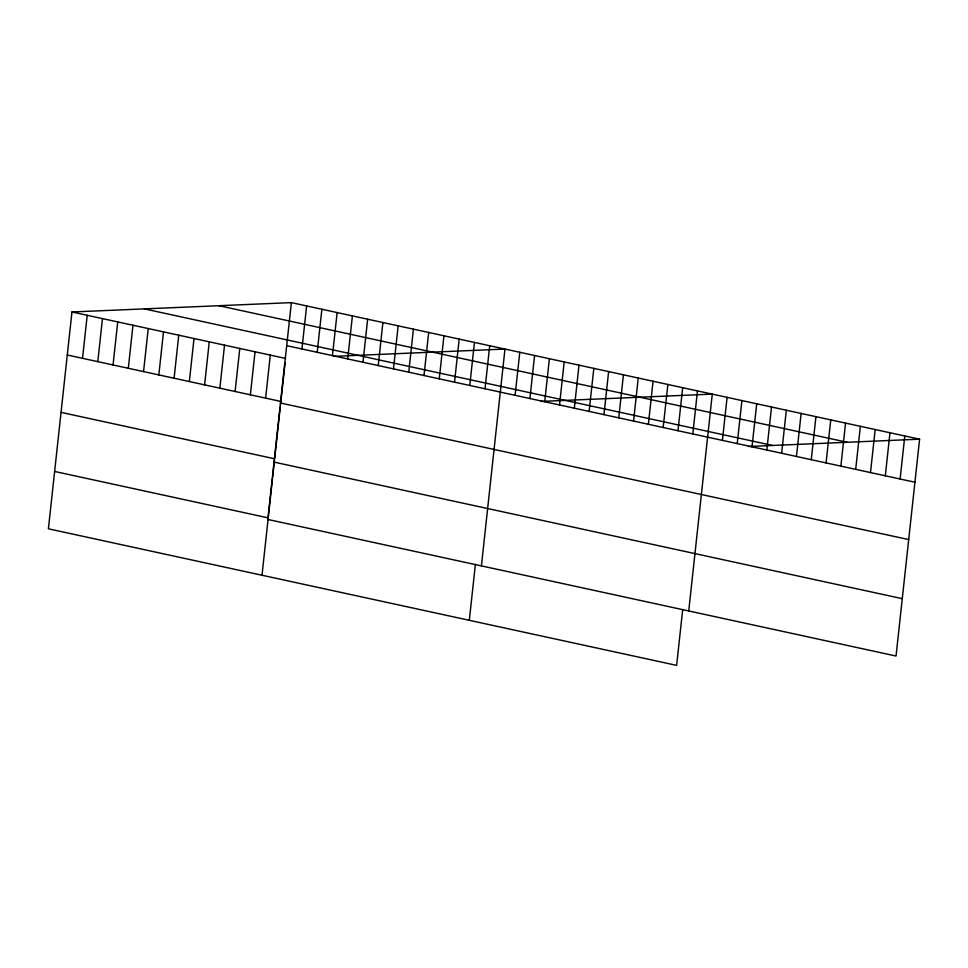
<?xml version="1.0" encoding="UTF-8"?>
<svg xmlns="http://www.w3.org/2000/svg" width="968" height="968" viewBox="0 0 968 968"><rect width="100%" height="100%" fill="white"/><g stroke="black" fill="none" stroke-linecap="round" stroke-linejoin="round"><path stroke-width="1.45" d="M291.368 302.621L267.809 519.453L896.041 656.026L919.6 439.194L291.368 302.621L71.959 311.974L48.4 528.806L676.632 665.379L682.706 609.489M82.534 358.329L87.217 315.29M97.792 361.645L102.475 318.605M113.05 364.96L117.721 321.933M128.308 368.276L132.979 325.248M143.566 371.591L148.237 328.563M158.825 374.918L163.495 331.879M174.083 378.234L178.753 335.194M189.341 381.549L194.011 338.51M204.599 384.865L209.269 341.825M219.857 388.18L224.528 345.14M235.103 391.495L239.786 348.456M250.361 394.811L255.044 351.771M265.619 398.126L270.302 355.099M262.001 575.246L272.504 478.494M272.661 477.091L274.501 460.199M280.236 407.334L274.646 458.796L61.044 412.368M280.563 404.382L285.076 362.867M301.943 348.976L306.626 305.936M317.201 352.291L321.884 309.252M332.46 355.607L337.142 312.579M347.718 358.922L352.4 315.895M362.976 362.238L367.646 319.21M378.234 365.565L382.904 322.526M393.492 368.881L398.163 325.841M408.75 372.196L413.421 329.156M424.008 375.511L428.679 332.472M439.266 378.827L443.937 335.787M454.524 382.142L459.195 339.102M469.77 385.458L474.453 342.418M485.029 388.773L489.711 345.745M469.311 620.306L475.385 564.429M481.411 565.893L504.969 349.061L333.827 356.357M515.097 395.307L519.78 352.279M529.907 398.526L534.578 355.498M544.718 401.756L549.388 358.717M559.528 404.975L564.199 361.935M574.327 408.194L579.009 365.154M589.137 411.412L593.82 368.372M603.947 414.631L608.63 371.591M618.758 417.849L623.428 374.81M633.568 421.068L638.239 378.028M648.379 424.286L653.049 381.247M663.177 427.505L667.86 384.465M677.987 430.724L682.67 387.684M692.798 433.942L697.48 390.903M688.732 610.953L712.279 394.121L541.148 401.417M722.418 440.379L727.089 397.34M737.229 443.598L741.899 400.558M752.027 446.817L756.71 403.777M766.837 450.035L771.52 406.996M781.648 453.254L786.331 410.226M796.458 456.472L801.129 413.445M811.269 459.691L815.939 416.663M826.079 462.91L830.75 419.882M840.877 466.128L845.56 423.101M855.688 469.347L860.37 426.319M870.498 472.565L875.181 429.538M885.309 475.796L889.979 432.756M900.119 479.015L904.79 435.975M748.458 446.49L919.6 439.194M218.962 305.707L847.194 442.279M144.365 308.889L772.597 445.461M286.685 345.661L914.929 482.233M71.959 311.974L285.56 358.414M67.276 355.014L280.877 401.442M280.466 403.015L908.698 539.575M274.041 462.099L902.273 598.672M54.631 471.452L268.233 517.892"/></g></svg>
